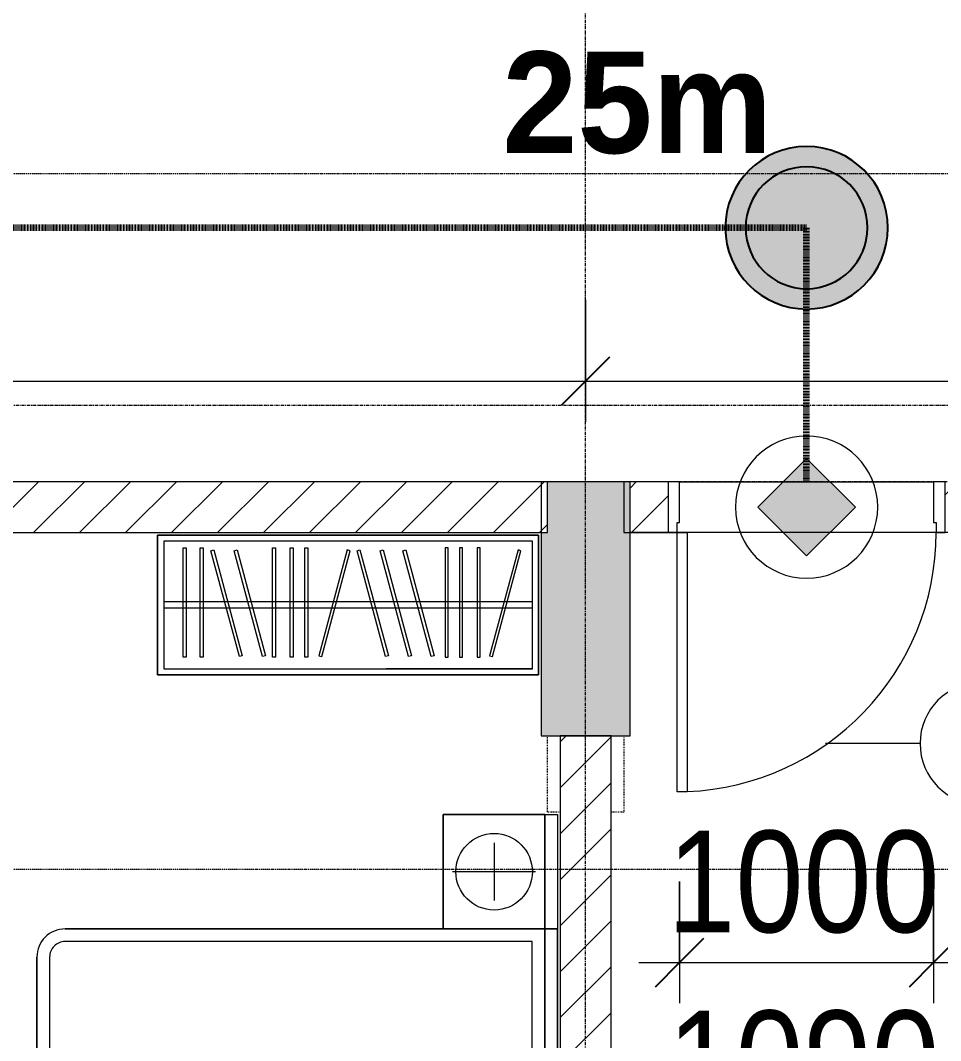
# Model space of a CAD drawing. Header units: millimetres. Extents: x 1591 to 239243, y -15958 to 82755.
# Drawn here: x 199726 to 203349, y 31337 to 35354 of the extents above; entities that cross this region are included whole.
import ezdxf

# ---------------------------------------------------------------- set-up
doc = ezdxf.new("R2010")
doc.units = ezdxf.units.MM
for name, pattern in [('1 NÉT CALL OUT', [6, 3, -3]), ('Dash 1_8_', [6.35, 3.175, -3.175]), ('Dash Dot 3_16_', [7.9375, 4.7625, -1.5875, 0, -1.5875]), ('Grid Line', [22.225, 12.7, -3.175, 3.175, -3.175])]:
    doc.linetypes.add(name, pattern=pattern)
for name, color, linetype, lineweight in [('0-1', 250, 'Continuous', 5), ('A-ANNO-DIMS', 211, 'Continuous', 9), ('A-ANNO-DIMS-160', 211, 'Continuous', 9), ('A-ANNO-NOTE', 131, 'Continuous', 9), ('A-ANNO-NOTE-1', 131, 'Continuous', 25), ('A-AREA', 32, 'Dash 1_8_', 9), ('A-DETL-3', 90, '1 NÉT CALL OUT', 100), ('A-DETL-GENF-2', 10, 'Continuous', 9), ('A-DOOR-3', 10, 'Continuous', 9), ('A-DOOR-FRAM-1', 10, 'Continuous', 9), ('A-DOOR-IDEN', 31, 'Continuous', 9), ('A-FLOR-2', 9, 'Continuous', 9), ('A-WALL', 113, 'Continuous', 9), ('A-WALL-3', 113, 'Continuous', 18), ('A-WALL-PATT-2', 111, 'Continuous', 9), ('G-ANNO-SYMB-1', 111, 'Dash Dot 3_16_', 18), ('G-ANNO-TEXT-2', 142, 'Continuous', 9), ('I-FURN-1', 254, 'Continuous', 9), ('S-COLS-1', 52, 'Continuous', 5), ('S-COLS-2', 250, 'Continuous', 18), ('S-GRID-1', 1, 'Grid Line', 9)]:
    doc.layers.add(name, color=color, linetype=linetype, lineweight=lineweight)
doc.styles.add('Arial_10', font='arial_0.ttf', dxfattribs={"width": 0.95, "height": 400})
doc.styles.add('UTM Avo', font='UTM Avo.ttf', dxfattribs={"width": 0.9, "height": 400})
doc.dimstyles.new('1_Dim_chi_tiet_2_5', dxfattribs={"dimscale": 304.8, "dimtxt": 399.720379, "dimasz": 0.629921, "dimexe": 0.524934, "dimexo": 0.0625, "dimgap": 0.052493, "dimtad": 1, "dimdec": 0, "dimrnd": 5, "dimzin": 0, "dimdsep": 46, "dimtxsty": 'UTM Avo', "dimblk1": 'OBLIQUE', "dimblk2": 'OBLIQUE', "dimsah": 1, "dimcen": 0.09, "dimdle": 0.524934, "dimazin": 0, "dimtfac": 1, "dimtdec": 4, "dimtix": 1, "dimtmove": 0, "dimatfit": 3, "dimfxl": 1.049869, "dimfxlon": 1, "dimtvp": 1, "dimtolj": 1, "dimtzin": 0, "dimarcsym": 2})
doc.dimstyles.new('1_Dim_chi_tiet_2_5_1', dxfattribs={"dimscale": 304.8, "dimtxt": 399.720379, "dimasz": 0.629921, "dimexe": 0.524934, "dimexo": 0.0625, "dimgap": 0.052493, "dimtad": 1, "dimdec": 0, "dimrnd": 5, "dimzin": 0, "dimdsep": 46, "dimtxsty": 'UTM Avo', "dimblk1": 'OBLIQUE', "dimblk2": 'OBLIQUE', "dimsah": 1, "dimcen": 0.09, "dimdle": 0.524934, "dimazin": 0, "dimtfac": 1, "dimtdec": 4, "dimtix": 1, "dimtmove": 0, "dimatfit": 3, "dimfxl": 1.049869, "dimfxlon": 1, "dimtvp": 1, "dimtolj": 1, "dimtzin": 0, "dimarcsym": 2})
pattern_1 = [(45, (101998.83, 0), (-90.50967, 90.50967), [])]

# ---------------------------------------------------------------- blocks, each defined once
blk = doc.blocks.new('NCV_TKTC_KET CAU_rvt-1-TKCS_MB TẦNG 5')
at = {"layer": 'S-COLS-1'}
blk.add_hatch(color=256, dxfattribs=at).paths.add_polyline_path([(100127.6, 32536.9), (100127.6, 33536.9), (99802.6, 33536.9), (99802.6, 33336.9), (99777.6, 33336.9), (99777.6, 32536.9), (100052.6, 32536.9)])
at = {"layer": 'S-COLS-2'}
for p, q in [((100127.6, 33536.9), (99777.6, 33536.9)), ((99777.6, 33536.9), (99777.6, 32536.9)), ((100127.6, 32536.9), (100127.6, 33536.9)), ((99777.6, 32536.9), (100127.6, 32536.9))]:
    blk.add_line(p, q, dxfattribs=at)
blk = doc.blocks.new('GIUONG NGU-2TAB-1600x2000 - GIUONG NGU-2TAB-1600x2000-901192-TKCS_MB TẦNG 5')
at = {"layer": 'I-FURN-1'}
for p, q in [((569.6, 2050), (1997.1, 2050)), ((1997.1, 2050), (569.6, 2050)), ((1997.1, 2000), (569.6, 2000)), ((458.5, 50), (458.5, 1938.9)), ((458.5, 1938.9), (458.5, 50)), ((508.5, 1938.9), (508.5, 100)), ((2058.2, 100), (2058.2, 1938.9)), ((2108.2, 1938.9), (2108.2, 50)), ((2108.2, 50), (2108.2, 1938.9)), ((8.5, 50), (8.5, 450.3)), ((8.5, 450.3), (458.5, 450.3)), ((8.5, 450.3), (458.5, 450.3)), ((8.5, 50), (8.5, 450.3)), ((458.5, 450.3), (458.5, 50)), ((458.5, 450.3), (458.5, 50)), ((2108.2, 50), (2108.2, 450.3)), ((2108.2, 450.3), (2558.2, 450.3)), ((2108.2, 450.3), (2108.2, 50)), ((2558.2, 450.3), (2108.2, 450.3)), ((2558.2, 450.3), (2558.2, 50)), ((2558.2, 50), (2558.2, 450.3)), ((233.5, 86.8), (233.5, 413.5)), ((2333.2, 86.8), (2333.2, 413.5)), ((120.2, 250.2), (346.8, 250.2)), ((2446.5, 250.2), (2219.8, 250.2)), ((508.5, 100), (2058.2, 100)), ((458.5, 50), (8.5, 50)), ((8.5, 0), (8.5, 50)), ((8.5, 50), (458.5, 50)), ((458.5, 50), (8.5, 50)), ((2108.2, 50), (458.5, 50)), ((458.5, 50), (458.5, 0)), ((458.5, 0), (458.5, 50)), ((458.5, 50), (2108.2, 50)), ((458.5, 50), (2108.2, 50)), ((2558.2, 50), (2108.2, 50)), ((2108.2, 50), (2558.2, 50)), ((2108.2, 0), (2108.2, 50)), ((2108.2, 50), (2108.2, 0)), ((2108.2, 50), (2558.2, 50)), ((2558.2, 50), (2558.2, 0)), ((458.5, 0), (8.5, 0)), ((2108.2, 0), (458.5, 0)), ((458.5, 0), (2108.2, 0)), ((2558.2, 0), (2108.2, 0))]:
    blk.add_line(p, q, dxfattribs=at)
for centre in [(233.5, 250.2), (2333.2, 250.2)]:
    blk.add_circle(centre, 150.7, dxfattribs=at)
for centre, radius, start, end in [((569.6, 1938.9), 111.1, 90, 180), ((569.6, 1938.9), 111.1, 90, 180), ((1997.1, 1938.9), 111.1, 0, 90), ((1997.1, 1938.9), 111.1, 360, 90), ((569.6, 1938.9), 61.1, 90, 180), ((1997.1, 1938.9), 61.1, 360, 90)]:
    blk.add_arc(centre, radius, start, end, dxfattribs=at)
blk = doc.blocks.new('TU QUAN AO-SUITE ROOM_3 - TU QUAN AO-SUITE ROOM_3-901193-TKCS_MB TẦNG 5')
at = {"layer": 'I-FURN-1'}
for p, q in [((-550, 1500), (0, 1500)), ((-550, 0), (-550, 1500)), ((0, 1500), (-550, 1500)), ((-550, 1500), (-550, 0)), ((0, 1500), (0, 0)), ((0, 0), (0, 1500)), ((-24, 1476), (-526, 1476)), ((-526, 1476), (-526, 600)), ((-526, 1476), (-526, 24)), ((-287, 576), (-287, 1476)), ((-263, 576), (-263, 1476)), ((-24, 24), (-24, 1476)), ((-480.1, 1386.9), (-480.1, 1398.9)), ((-480.1, 1398.9), (-50.1, 1398.9)), ((-480.1, 1386.9), (-480.1, 1398.9)), ((-50.1, 1386.9), (-480.1, 1386.9)), ((-50.1, 1398.9), (-50.1, 1386.9)), ((-480.1, 1320.5), (-480.1, 1332.5)), ((-480.1, 1332.5), (-50.1, 1332.5)), ((-480.1, 1320.5), (-480.1, 1332.5)), ((-50.1, 1332.5), (-50.1, 1320.5)), ((-50.1, 1320.5), (-480.1, 1320.5)), ((-478.3, 1178.1), (-61.3, 1289.9)), ((-61.3, 1289.9), (-58.2, 1278.3)), ((-58.2, 1278.3), (-475.2, 1166.5)), ((-478.3, 1086.9), (-61.3, 1198.6)), ((-475.2, 1166.5), (-478.3, 1178.1)), ((-58.2, 1187.1), (-475.2, 1075.3)), ((-61.3, 1198.6), (-58.2, 1187.1)), ((-475.2, 1075.3), (-478.3, 1086.9)), ((-480.1, 1035.3), (-480.1, 1047.3)), ((-480.1, 1047.3), (-50.1, 1047.3)), ((-480.1, 1035.3), (-480.1, 1047.3)), ((-50.1, 1047.3), (-50.1, 1035.3)), ((-50.1, 1035.3), (-480.1, 1035.3)), ((-480.1, 965.8), (-480.1, 977.8)), ((-480.1, 977.8), (-50.1, 977.8)), ((-480.1, 965.8), (-480.1, 977.8)), ((-50.1, 965.8), (-480.1, 965.8)), ((-50.1, 977.8), (-50.1, 965.8)), ((-480.1, 908.6), (-480.1, 920.6)), ((-480.1, 920.6), (-50.1, 920.6)), ((-480.1, 908.6), (-480.1, 920.6)), ((-50.1, 908.6), (-480.1, 908.6)), ((-50.1, 920.6), (-50.1, 908.6)), ((-475.2, 865.5), (-478.3, 853.9)), ((-478.3, 853.9), (-61.3, 742.1)), ((-58.2, 753.7), (-475.2, 865.5)), ((-61.3, 742.1), (-58.2, 753.7)), ((-478.3, 603.1), (-61.3, 714.9)), ((-58.2, 703.3), (-475.2, 591.5)), ((-61.3, 714.9), (-58.2, 703.3)), ((-478.3, 511.9), (-61.3, 623.6)), ((-475.2, 591.5), (-478.3, 603.1)), ((-58.2, 612.1), (-475.2, 500.3)), ((-61.3, 623.6), (-58.2, 612.1)), ((-550, 24), (-550, 576)), ((-526, 24), (-526, 600)), ((-287, 24), (-287, 576)), ((-263, 24), (-263, 576)), ((-478.3, 423.1), (-61.3, 534.9)), ((-58.2, 523.3), (-475.2, 411.5)), ((-61.3, 534.9), (-58.2, 523.3)), ((-475.2, 500.3), (-478.3, 511.9)), ((-475.2, 411.5), (-478.3, 423.1)), ((-480.1, 368.4), (-480.1, 356.4)), ((-50.1, 368.4), (-480.1, 368.4)), ((-50.1, 356.4), (-50.1, 368.4)), ((-480.1, 356.4), (-50.1, 356.4)), ((-480.1, 311.2), (-480.1, 299.2)), ((-50.1, 311.2), (-480.1, 311.2)), ((-480.1, 299.2), (-50.1, 299.2)), ((-50.1, 299.2), (-50.1, 311.2)), ((-480.1, 241.7), (-480.1, 229.7)), ((-50.1, 241.7), (-480.1, 241.7)), ((-50.1, 229.7), (-50.1, 241.7)), ((-480.1, 229.7), (-50.1, 229.7)), ((-475.2, 192.7), (-478.3, 181.1)), ((-478.3, 181.1), (-61.3, 69.4)), ((-58.2, 80.9), (-475.2, 192.7)), ((-61.3, 69.4), (-58.2, 80.9)), ((-526, 24), (-24, 24)), ((0, 0), (-550, 0)), ((-550, 0), (0, 0))]:
    blk.add_line(p, q, dxfattribs=at)
blk = doc.blocks.new('NCV_TKTC_TANG 5_rvt-1-TKCS_MB TẦNG 5')
at = {"layer": 'A-FLOR-2'}
for p, q in [((100312.6, 33336.9), (100127.6, 33336.9)), ((101332.6, 33336.9), (100312.6, 33336.9)), ((102448.2, 33336.9), (101332.6, 33336.9))]:
    blk.add_line(p, q, dxfattribs=at)
at = {"layer": 'I-FURN-1'}
for name, p, rotation in [('TU QUAN AO-SUITE ROOM_3 - TU QUAN AO-SUITE ROOM_3-901193-TKCS_MB TẦNG 5', (99767.6, 33326.9), 90.00000000000001), ('GIUONG NGU-2TAB-1600x2000 - GIUONG NGU-2TAB-1600x2000-901192-TKCS_MB TẦNG 5', (99842.6, 29668.6), 89.99999999999915)]:
    blk.add_blockref(name, p, dxfattribs=dict(at, rotation=rotation))
blk = doc.blocks.new('FD_05 - FD_05-1000x2200mm-835434-TKCS_MB TẦNG 5')
at = {"layer": 'A-DETL-GENF-2'}
for p, q in [((470, 100), (470, 1120)), ((470, 1120), (510, 1120)), ((510, 1120), (510, 100)), ((510, 100), (470, 100))]:
    blk.add_line(p, q, dxfattribs=at)
blk.add_arc((510, 100), 1020, 92.2475, 180, dxfattribs=at)
at = {"layer": 'A-DOOR-FRAM-1'}
for p, q in [((-510, 100), (-545, 100)), ((-545, 100), (-545, -100)), ((-510, 60), (-510, 100)), ((545, 100), (510, 100)), ((510, 100), (510, 60)), ((545, -100), (545, 100)), ((-500, 60), (-510, 60)), ((-500, -100), (-500, 60)), ((510, 60), (500, 60)), ((500, 60), (500, -100)), ((-545, -100), (-500, -100)), ((500, -100), (545, -100))]:
    blk.add_line(p, q, dxfattribs=at)
blk = doc.blocks.new('DIMBLOCK138-TKCS_MB TẦNG 5')
at = {"layer": 'A-ANNO-DIMS-160'}
for p, q in [((202276.4, 31255.6), (202276.4, 30775.6)), ((202276.4, 30935.6), (202276.4, 31255.6)), ((203366.4, 31255.6), (203366.4, 30775.6)), ((203366.4, 30935.6), (203366.4, 31255.6)), ((202116.4, 30935.6), (203526.4, 30935.6))]:
    blk.add_line(p, q, dxfattribs=at)
at = {"layer": 'A-ANNO-DIMS-160', "lineweight": 25}
for p, q in [((202276.4, 30935.6), (202372.4, 31031.6)), ((203366.4, 30935.6), (203462.4, 31031.6)), ((202276.4, 30935.6), (202180.4, 30839.6)), ((203366.4, 30935.6), (203270.4, 30839.6))]:
    blk.add_line(p, q, dxfattribs=at)
at = {"layer": 'A-ANNO-DIMS-160', "color": 0, "insert": (202273.6, 31455.2), "char_height": 400, "width": 1314.636, "attachment_point": 1, "line_spacing_factor": 1.110334, "style": 'UTM Avo'}
blk.add_mtext('1090', dxfattribs=at)
blk = doc.blocks.new('_Oblique')
at = {"color": 0, "linetype": 'ByBlock', "lineweight": -2}
blk.add_line((-0.5, -0.5), (0.5, 0.5), dxfattribs=at)
blk = doc.blocks.new('DIMBLOCK159-TKCS_MB TẦNG 5')
at = {"layer": 'A-ANNO-DIMS-160'}
for p, q in [((202321.4, 31963.9), (202321.4, 31483.9)), ((202321.4, 31643.9), (202321.4, 31963.9)), ((203321.4, 31963.9), (203321.4, 31483.9)), ((203321.4, 31643.9), (203321.4, 31963.9)), ((202161.4, 31643.9), (203481.4, 31643.9))]:
    blk.add_line(p, q, dxfattribs=at)
at = {"layer": 'A-ANNO-DIMS-160', "lineweight": 25}
for p, q in [((202321.4, 31643.9), (202417.4, 31739.9)), ((203321.4, 31643.9), (203417.4, 31739.9)), ((202321.4, 31643.9), (202225.4, 31547.9)), ((203321.4, 31643.9), (203225.4, 31547.9))]:
    blk.add_line(p, q, dxfattribs=at)
at = {"layer": 'A-ANNO-DIMS-160', "color": 0, "insert": (202273.6, 32163.5), "char_height": 400, "width": 1314.636, "attachment_point": 1, "line_spacing_factor": 1.110334, "style": 'UTM Avo'}
blk.add_mtext('1000', dxfattribs=at)
blk = doc.blocks.new('STN_Door Tag - STN_Door Tag-1788670-TKCS_MB TẦNG 5')
at = {"layer": 'A-DOOR-IDEN'}
for p, q in [((-3.37, 1.495), (3.431, 1.495)), ((-3.37, -1.524), (3.431, -1.524))]:
    blk.add_line(p, q, dxfattribs=at)
for centre, start, end in [((-3.37, -0.015), 90, 270), ((3.431, -0.015), 270, 90)]:
    blk.add_arc(centre, 1.509, start, end, dxfattribs=at)
blk = doc.blocks.new('DIMBLOCK261-TKCS_MB TẦNG 5')
at = {"layer": 'A-ANNO-DIMS-160'}
for p, q in [((193751.4, 34253.5), (193751.4, 33773.5)), ((193751.4, 33933.5), (193751.4, 34253.5)), ((201951.4, 34253.5), (201951.4, 33773.5)), ((201951.4, 33933.5), (201951.4, 34253.5)), ((193751.4, 33933.5), (201951.4, 33933.5))]:
    blk.add_line(p, q, dxfattribs=at)
at = {"layer": 'A-ANNO-DIMS-160', "lineweight": 25}
for p, q in [((193751.4, 33933.5), (193847.4, 34029.5)), ((201951.4, 33933.5), (202047.4, 34029.5)), ((193751.4, 33933.5), (193655.4, 33837.5)), ((201951.4, 33933.5), (201855.4, 33837.5))]:
    blk.add_line(p, q, dxfattribs=at)
at = {"layer": 'A-ANNO-DIMS-160', "color": 0, "insert": (197303.6, 34453.1), "char_height": 400, "width": 1314.636, "attachment_point": 1, "line_spacing_factor": 1.110334, "style": 'UTM Avo'}
blk.add_mtext('8200', dxfattribs=at)
blk = doc.blocks.new('DIMBLOCK262-TKCS_MB TẦNG 5')
at = {"layer": 'A-ANNO-DIMS-160'}
for p, q in [((201951.4, 34253.5), (201951.4, 33773.5)), ((201951.4, 33933.5), (201951.4, 34253.5)), ((210151.4, 34253.5), (210151.4, 33773.5)), ((210151.4, 33933.5), (210151.4, 34253.5)), ((201951.4, 33933.5), (210151.4, 33933.5))]:
    blk.add_line(p, q, dxfattribs=at)
at = {"layer": 'A-ANNO-DIMS-160', "lineweight": 25}
for p, q in [((201951.4, 33933.5), (202047.4, 34029.5)), ((210151.4, 33933.5), (210247.4, 34029.5)), ((201951.4, 33933.5), (201855.4, 33837.5)), ((210151.4, 33933.5), (210055.4, 33837.5))]:
    blk.add_line(p, q, dxfattribs=at)
at = {"layer": 'A-ANNO-DIMS-160', "color": 0, "insert": (205503.6, 34453.1), "char_height": 400, "width": 1314.636, "attachment_point": 1, "line_spacing_factor": 1.110334, "style": 'UTM Avo'}
blk.add_mtext('8200', dxfattribs=at)
blk = doc.blocks.new('HDNDCT_GHI CHÚ CỬA CHỐNG CHÁY EI30 - HDNDCT_GHI CHÚ CỬA CHỐNG CHÁY EI30-2461928-TKCS_MB TẦNG 5')
at = {"layer": 'A-ANNO-NOTE'}
blk.add_hatch(color=256, dxfattribs=at).paths.add_polyline_path([(-1.2, 0), (0, 1.2), (1.2, 0), (0, -1.2)])
for p, q in [((0, 1.2), (-1.2, 0)), ((1.2, 0), (0, 1.2)), ((-1.2, 0), (0, -1.2)), ((0, -1.2), (1.2, 0))]:
    blk.add_line(p, q, dxfattribs=at)
for start, end in [(360, 180), (180, 360)]:
    blk.add_arc((0, 0), 1.75, start, end, dxfattribs=at)
blk = doc.blocks.new('HDNDCT_DIEM THOAT HIEM XA NHAT - HDNDCT_DIEM THOAT HIEM XA NHAT-1614703-TKCS_MB TẦNG 5')
at = {"layer": 'A-ANNO-NOTE'}
h = blk.add_hatch(color=256, dxfattribs=at)
edge = h.paths.add_edge_path()
edge.add_arc((0, 0), 2, 0, 180)
edge.add_arc((0, 0), 2, 180, 360)
edge = h.paths.add_edge_path()
edge.add_arc((0, 0), 1.5, 180, 360)
edge.add_arc((0, 0), 1.5, 360, 540)
h = blk.add_hatch(color=256, dxfattribs=at)
edge = h.paths.add_edge_path()
edge.add_arc((0, 0), 1.5, 0, 180)
edge.add_arc((0, 0), 1.5, 180, 360)
at = {"layer": 'A-ANNO-NOTE-1'}
for radius, start, end in [(2, 360, 180), (1.5, 0, 180), (1.5, 360, 180), (2, 180, 360), (1.5, 180, 0), (1.5, 180, 360)]:
    blk.add_arc((0, 0), radius, start, end, dxfattribs=at)

msp = doc.modelspace()

# ---------------------------------------------------------------- hatches: boundary and pattern name
at = {"layer": 'A-WALL-PATT-2'}
h = msp.add_hatch(dxfattribs=at)
h.set_pattern_fill('FP_1', color=256, style=0, pattern_type=2)
h.set_pattern_definition(pattern_1)
h.paths.add_polyline_path([(196851.3, 33336.9), (196851.3, 33536.9), (195166.4, 33536.9), (195166.4, 33336.9), (196841.4, 33336.9)])
h.paths.add_polyline_path([(193926.4, 33336.9), (194076.4, 33336.9), (194076.4, 33536.9), (193926.4, 33536.9), (193926.4, 33376.9)])
h.paths.add_polyline_path([(197051.3, 33336.9), (201801.4, 33336.9), (201801.4, 33536.9), (197051.3, 33536.9), (197051.3, 33393.8)])
h = msp.add_hatch(dxfattribs=at)
h.set_pattern_fill('FP_1', color=256, style=0, pattern_type=2)
h.set_pattern_definition(pattern_1)
h.paths.add_polyline_path([(205051.4, 33336.9), (206211.4, 33336.9), (206211.4, 33536.9), (203366.4, 33536.9), (203366.4, 33336.9), (205051.3, 33336.9)])
h.paths.add_polyline_path([(202276.4, 33336.9), (202276.4, 33536.9), (202126.4, 33536.9), (202126.4, 33336.9)])
h.paths.add_polyline_path([(208087, 33336.9), (210001.4, 33336.9), (210001.4, 33536.9), (206411.4, 33536.9), (206411.4, 33336.9), (207179.1, 33336.9)])
h = msp.add_hatch(dxfattribs=at)
h.set_pattern_fill('FP_1', color=256, style=0, pattern_type=2)
h.set_pattern_definition(pattern_1)
h.paths.add_polyline_path([(201851.4, 25336.9), (202051.4, 25336.9), (202051.4, 28836.9), (201851.4, 28836.9), (201851.4, 25734)])
h.paths.add_polyline_path([(202051.4, 29036.9), (202051.4, 32536.9), (201851.4, 32536.9), (201851.4, 29036.9), (201987.6, 29036.9)])

# ---------------------------------------------------------------- linework, layer by layer
at = {"layer": 'A-AREA'}
for p, q in [((201801.4, 32236.9), (201801.4, 32536.9)), ((202101.4, 32536.9), (202101.4, 32236.9)), ((201851.4, 32236.9), (201801.4, 32236.9)), ((202101.4, 32236.9), (202051.4, 32236.9))]:
    msp.add_line(p, q, dxfattribs=at)
at = {"layer": 'A-DETL-3'}
for p, q in [((202821.4, 34537.4), (184681.4, 34537.4)), ((202821.4, 33537.4), (202821.4, 34537.4))]:
    msp.add_line(p, q, dxfattribs=at)
at = {"layer": 'A-DOOR-IDEN'}
msp.add_line((202896.4, 32508.2), (203267.9, 32508.2), dxfattribs=at)
at = {"layer": 'A-WALL'}
for p, q in [((202321.4, 33536.9), (203321.4, 33536.9)), ((203331.4, 33336.9), (202311.4, 33336.9))]:
    msp.add_line(p, q, dxfattribs=at)
at = {"layer": 'A-WALL-3'}
for p, q in [((201801.4, 33536.9), (197051.3, 33536.9)), ((201801.4, 33336.9), (201801.4, 33536.9)), ((202276.4, 33536.9), (202101.4, 33536.9)), ((202101.4, 33536.9), (202101.4, 33336.9)), ((197051.3, 33336.9), (201801.4, 33336.9)), ((202101.4, 33336.9), (202276.4, 33336.9)), ((201851.4, 32536.9), (201851.4, 29036.9)), ((202051.4, 32536.9), (201851.4, 32536.9)), ((202051.4, 29036.9), (202051.4, 32536.9))]:
    msp.add_line(p, q, dxfattribs=at)
at = {"layer": 'G-ANNO-SYMB-1'}
for p, q in [((130746.6, 34751.5), (236925.7, 34751.5)), ((130746.6, 32011.5), (236925.7, 32011.5))]:
    msp.add_line(p, q, dxfattribs=at)
at = {"layer": 'S-GRID-1'}
for p, q in [((201951.4, 19118.3), (201951.4, 76659.6)), ((227946.4, 33836.9), (138442.9, 33836.9)), ((229978.4, 33536.9), (136410.9, 33536.9))]:
    msp.add_line(p, q, dxfattribs=at)

# ---------------------------------------------------------------- block references
at = {"layer": '0-1'}
for name in ['NCV_TKTC_KET CAU_rvt-1-TKCS_MB TẦNG 5', 'NCV_TKTC_TANG 5_rvt-1-TKCS_MB TẦNG 5']:
    msp.add_blockref(name, (101998.8, 0), dxfattribs=at)
at = {"layer": 'A-ANNO-NOTE', "xscale": 160, "yscale": 160, "zscale": 160}
for name, p in [('HDNDCT_DIEM THOAT HIEM XA NHAT - HDNDCT_DIEM THOAT HIEM XA NHAT-1614703-TKCS_MB TẦNG 5', (202821.4, 34537.4)), ('HDNDCT_GHI CHÚ CỬA CHỐNG CHÁY EI30 - HDNDCT_GHI CHÚ CỬA CHỐNG CHÁY EI30-2461928-TKCS_MB TẦNG 5', (202821.4, 33437.4))]:
    msp.add_blockref(name, p, dxfattribs=at)
at = {"layer": 'A-DOOR-3', "rotation": 180}
msp.add_blockref('FD_05 - FD_05-1000x2200mm-835434-TKCS_MB TẦNG 5', (202821.4, 33436.9), dxfattribs=at)
at = {"layer": 'A-DOOR-IDEN', "xscale": 159.9999999999999, "yscale": 159.9999999999999, "zscale": 159.9999999999999}
msp.add_blockref('STN_Door Tag - STN_Door Tag-1788670-TKCS_MB TẦNG 5', (204048.6, 32508.8), dxfattribs=at)

# ---------------------------------------------------------------- texts
at = {"layer": 'G-ANNO-TEXT-2', "insert": (202155.2, 35028.4), "char_height": 400, "width": 1437.92, "attachment_point": 5, "line_spacing_factor": 0.936439, "style": 'Arial_10'}
msp.add_mtext('\\pt1824,3648,5472,7296,9120,10944,12768,14592,16416,18240,20064,21888,23712,25536,27360,29184,31008,32832,34656,36480,38304,40128,41952,43776,45600,47424,49248,51072,52896,54720,56544,58368;{\\fArial|b1|i0|c0|p34;25m}', dxfattribs=at)

# ---------------------------------------------------------------- dimensions: what is measured, and where the dimension line sits
at = {"layer": 'A-ANNO-DIMS'}
for base, p1, p2, dimstyle, override, picture, middle in [((201951.4, 33933.5), (193751.4, 34253.5), (201951.4, 34253.5), '1_Dim_chi_tiet_2_5_1', {"dimpost": '<>', "dimfxl": 8200}, 'DIMBLOCK261-TKCS_MB TẦNG 5', (197851.4, 34156.5)), ((210151.4, 33933.5), (201951.4, 34253.5), (210151.4, 34253.5), '1_Dim_chi_tiet_2_5_1', {"dimpost": '<>', "dimfxl": 8200}, 'DIMBLOCK262-TKCS_MB TẦNG 5', (206051.4, 34156.5)), ((203321.4, 31643.9), (202321.4, 31963.9), (203321.4, 31963.9), '1_Dim_chi_tiet_2_5', {"dimpost": '<>', "dimfxl": 1000}, 'DIMBLOCK159-TKCS_MB TẦNG 5', (202821.4, 31866.9)), ((203366.4, 30935.6), (202276.4, 31255.6), (203366.4, 31255.6), '1_Dim_chi_tiet_2_5', {"dimpost": '<>', "dimfxl": 1090}, 'DIMBLOCK138-TKCS_MB TẦNG 5', (202821.4, 31158.6))]:
    dim = msp.add_linear_dim(base=base, p1=p1, p2=p2, dimstyle=dimstyle, override=override, dxfattribs=at)
    dim.commit()
    dim.dimension.update_dxf_attribs({"geometry": picture, "text_midpoint": middle})

doc.saveas('drawing.dxf')
